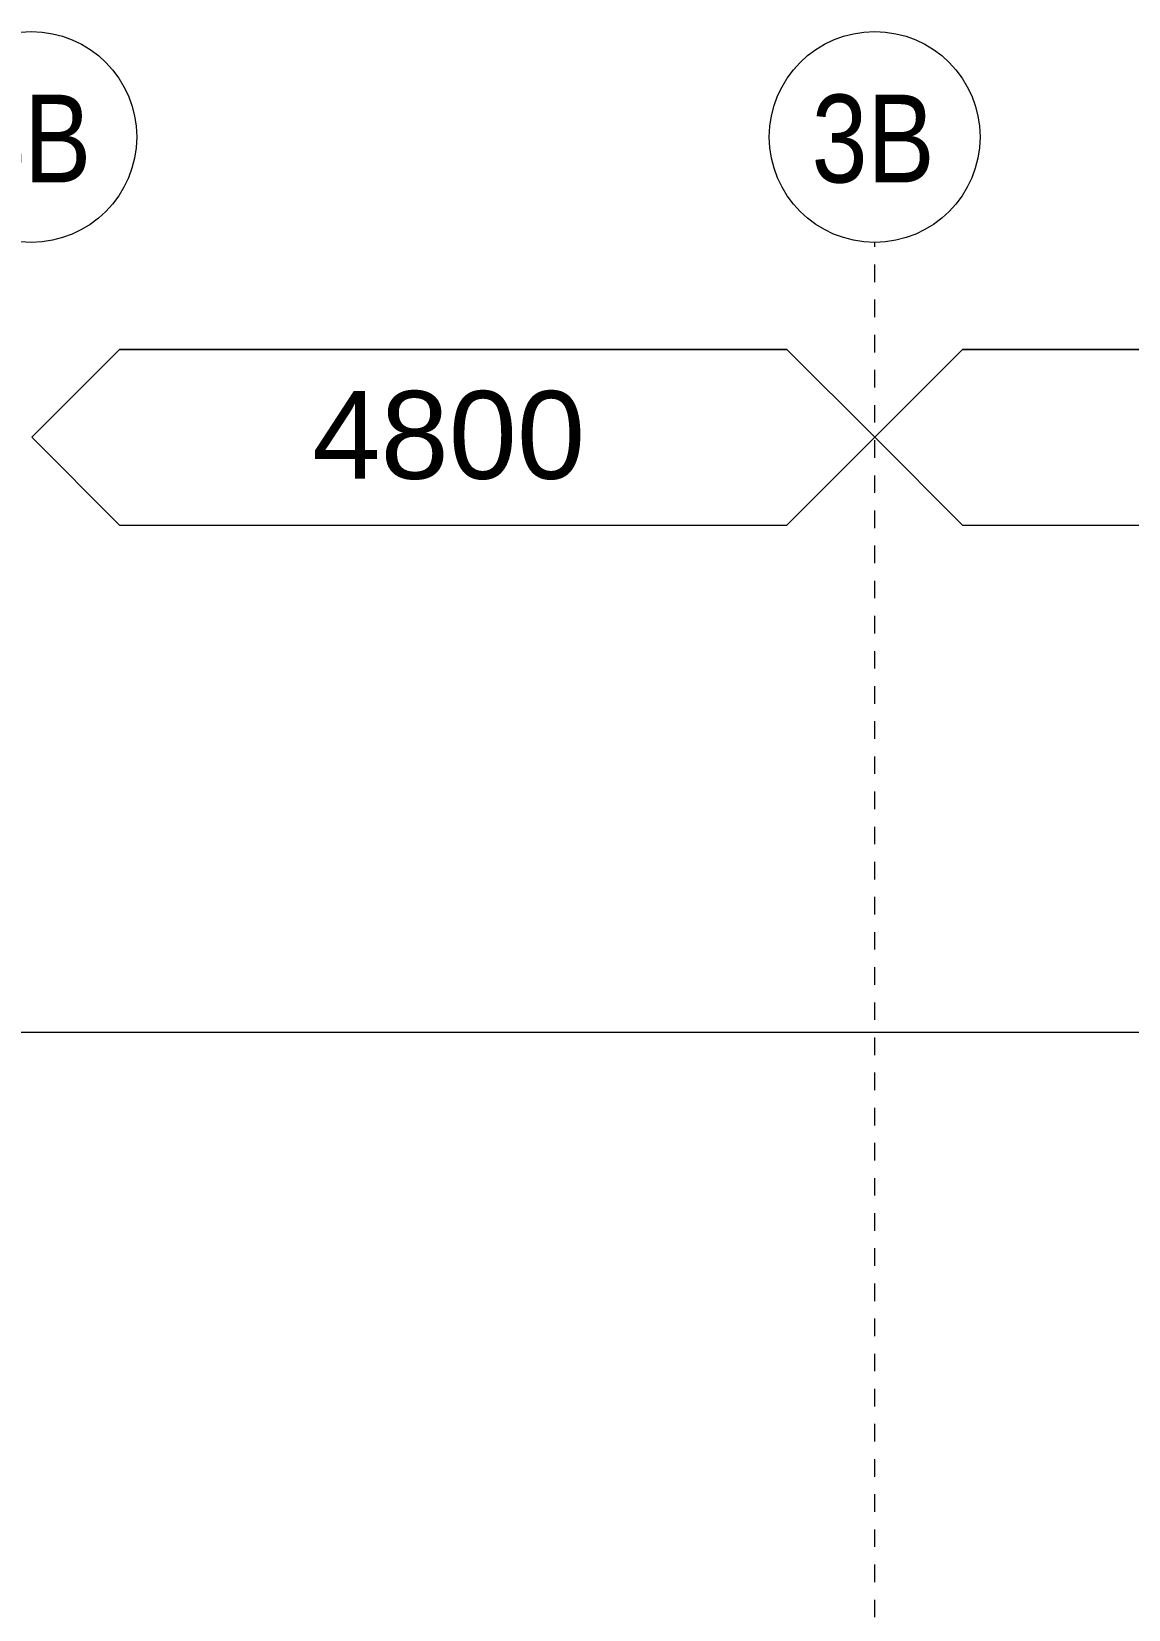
# Model space of a CAD drawing. Header units: metres. Extents: x 4238 to 4687, y -1 to 29.
# Drawn here: x 4462.15 to 4468.4, y 17.14 to 26.12 of the extents above; entities that cross this region are included whole.
import ezdxf

# ---------------------------------------------------------------- set-up
doc = ezdxf.new("R2010")
doc.units = ezdxf.units.M
doc.linetypes.add('Grid Line', pattern=[0.021, 0.012, -0.003, 0.003, -0.003])
for name, color, linetype, lineweight in [('A-ANNO-NOTE', 131, 'Continuous', 5), ('A-DETL-GENF', 92, 'Continuous', 5), ('G-ANNO-TEXT', 231, 'Continuous', 5), ('S-GRID', 1, 'Continuous', 5), ('S-GRID-IDEN', 1, 'Continuous', 5)]:
    doc.layers.add(name, color=color, linetype=linetype, lineweight=lineweight)
doc.styles.add('Arial', font='arial.ttf', dxfattribs={"height": 0.5})
doc.styles.add('Arial Narrow', font='ARIALN.TTF', dxfattribs={"height": 0.5})

# ---------------------------------------------------------------- blocks, each defined once
blk = doc.blocks.new('Dimension - Grids _2D_ - 1-200-1094161-SECTION - GRIDS B1-B2')
at = {"layer": 'A-DETL-GENF'}
for p, q in [((4436.9818, 24.3119), (4436.4818, 23.8119)), ((4436.4818, 23.8119), (4436.9818, 24.3119)), ((4440.7818, 24.3119), (4436.9818, 24.3119)), ((4436.9818, 24.3119), (4440.7818, 24.3119)), ((4441.2818, 23.8119), (4440.7818, 24.3119)), ((4441.2818, 23.8119), (4440.7818, 24.3119)), ((4436.4818, 23.8119), (4436.9818, 23.3119)), ((4436.4818, 23.8119), (4436.9818, 23.3119)), ((4440.7818, 23.3119), (4441.2818, 23.8119)), ((4441.2818, 23.8119), (4440.7818, 23.3119)), ((4436.9818, 23.3119), (4440.7818, 23.3119)), ((4436.9818, 23.3119), (4440.7818, 23.3119))]:
    blk.add_line(p, q, dxfattribs=at)
blk = doc.blocks.new('Dimension - Grids _2D_ - 1-200-1094167-SECTION - GRIDS B1-B2')
at = {"layer": 'A-DETL-GENF'}
for p, q in [((4441.7818, 24.3119), (4441.2818, 23.8119)), ((4441.2818, 23.8119), (4441.7818, 24.3119)), ((4460.7055, 24.3119), (4441.7818, 24.3119)), ((4441.7818, 24.3119), (4460.7055, 24.3119)), ((4441.2818, 23.8119), (4441.7818, 23.3119)), ((4441.2818, 23.8119), (4441.7818, 23.3119)), ((4441.7818, 23.3119), (4460.7055, 23.3119)), ((4441.7818, 23.3119), (4460.7055, 23.3119))]:
    blk.add_line(p, q, dxfattribs=at)
blk = doc.blocks.new('Grid - A1-3055139-SECTION - GRIDS B1-B2')
at = {"layer": 'S-GRID-IDEN'}
blk.add_circle((4461.2055, 25.5213), 0.6, dxfattribs=at)

msp = doc.modelspace()

# ---------------------------------------------------------------- linework, layer by layer
at = {"layer": 'G-ANNO-TEXT', "color": 7}
msp.add_line((4476.0895, 20.4232), (4460.89, 20.4232), dxfattribs=at)
at = {"layer": 'S-GRID', "linetype": 'Grid Line'}
msp.add_line((4466.9537, -0.3048), (4466.9537, 24.9213), dxfattribs=at)

# ---------------------------------------------------------------- block references
at = {"layer": 'A-DETL-GENF'}
for name in ['Dimension - Grids _2D_ - 1-200-1094161-SECTION - GRIDS B1-B2', 'Dimension - Grids _2D_ - 1-200-1094167-SECTION - GRIDS B1-B2']:
    msp.add_blockref(name, (25.6719, 0), dxfattribs=at)
at = {"layer": 'S-GRID-IDEN'}
for p in [(0.9456, 0), (5.7482, 0)]:
    msp.add_blockref('Grid - A1-3055139-SECTION - GRIDS B1-B2', p, dxfattribs=at)

# ---------------------------------------------------------------- texts
at = {"layer": 'A-ANNO-NOTE', "insert": (4463.7513, 24.0753), "char_height": 0.5, "width": 1.859915, "attachment_point": 1, "style": 'Arial'}
msp.add_mtext('4800', dxfattribs=at)
at = {"layer": 'S-GRID-IDEN', "char_height": 0.5, "width": 0.849789, "attachment_point": 1, "style": 'Arial Narrow'}
for s, insert in [('4B', (4461.7919, 25.7623)), ('3B', (4466.5945, 25.7623))]:
    msp.add_mtext(s, dxfattribs=dict(at, insert=insert))

doc.saveas('drawing.dxf')
